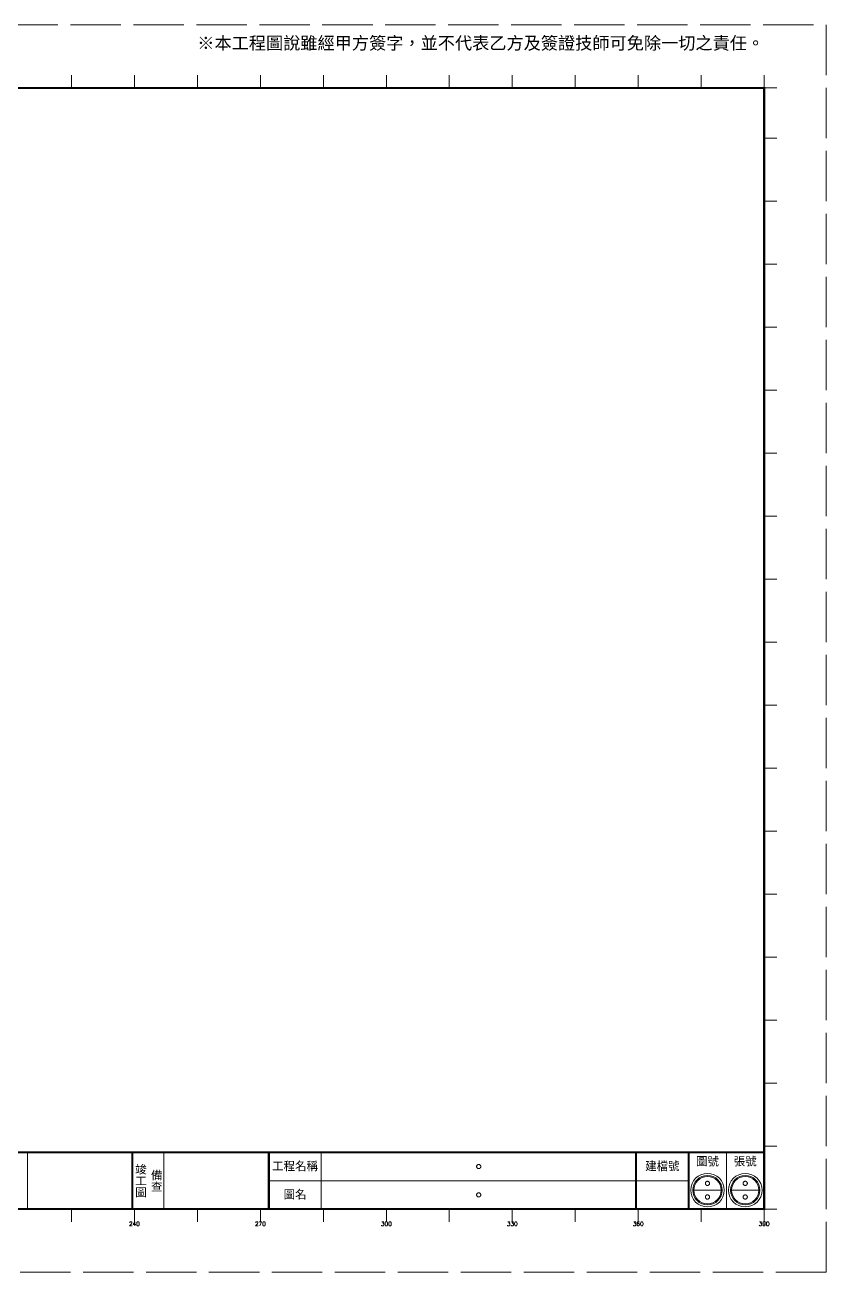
# Model space of a CAD drawing. Extents: x 0 to 420, y 0 to 297.
# Drawn here: x 229.2 to 420, y 0 to 297 of the extents above; entities that cross this region are included whole.
import ezdxf

# ---------------------------------------------------------------- set-up
doc = ezdxf.new("R2010")
doc.units = 0
doc.header["$MEASUREMENT"] = 0
doc.linetypes.add('ACAD_ISO02W100', pattern=[15, 12, -3])
doc.layers.add('一、1.基本-圖框', color=7, linetype='Continuous', lineweight=20)
doc.layers.add('一、4.基本-隱藏', color=9, linetype='ACAD_ISO02W100', lineweight=20, plot=False)
doc.styles.add('圖框', font='kaiu.ttf', dxfattribs={"height": 2})

msp = doc.modelspace()

# ---------------------------------------------------------------- hatches: boundary and pattern name
at = {"layer": '一、1.基本-圖框'}
h = msp.add_hatch(color=256, dxfattribs=at)
h.dxf.hatch_style = 1
h.paths.add_polyline_path([(388.25, 19.5, 1), (395.25, 19.5, 1)])
h.paths.add_polyline_path([(395, 19.5, -1), (388.5, 19.5, -1)], flags=16)
h = msp.add_hatch(color=256, dxfattribs=at)
h.dxf.hatch_style = 1
h.paths.add_polyline_path([(397.25, 19.5, 1), (404.25, 19.5, 1)])
h.paths.add_polyline_path([(404, 19.5, -1), (397.5, 19.5, -1)], flags=16)

# ---------------------------------------------------------------- linework, layer by layer
at = {"layer": '一、1.基本-圖框', "const_width": 0.5}
for points in [[(15.25, 282), (405.25, 282), (405.25, 15), (15.25, 15)], [(224.75, 28.5), (254.75, 28.5), (254.75, 15), (224.75, 15)], [(254.75, 28.5), (287.25, 28.5), (287.25, 15), (254.75, 15)], [(287.25, 28.5), (374.75, 28.5), (374.75, 15), (287.25, 15)], [(374.75, 28.5), (387.25, 28.5), (387.25, 15), (374.75, 15)], [(387.25, 28.5), (405.25, 28.5), (405.25, 15), (387.25, 15)]]:
    msp.add_lwpolyline(points, close=True, dxfattribs=at)
at = {"layer": '一、1.基本-圖框'}
for points in [[(240.25, 282), (240.25, 285)], [(255.25, 282), (255.25, 285)], [(270.25, 282), (270.25, 285)], [(285.25, 282), (285.25, 285)], [(300.25, 282), (300.25, 285)], [(315.25, 282), (315.25, 285)], [(330.25, 282), (330.25, 285)], [(345.25, 282), (345.25, 285)], [(360.25, 282), (360.25, 285)], [(375.25, 282), (375.25, 285)], [(390.25, 282), (390.25, 285)], [(405.25, 282), (405.25, 285)], [(405.25, 282), (408.25, 282)], [(405.25, 270), (408.25, 270)], [(405.25, 255), (408.25, 255)], [(405.25, 240), (408.25, 240)], [(405.25, 225), (408.25, 225)], [(405.25, 210), (408.25, 210)], [(405.25, 195), (408.25, 195)], [(405.25, 180), (408.25, 180)], [(405.25, 165), (408.25, 165)], [(405.25, 150), (408.25, 150)], [(405.25, 135), (408.25, 135)], [(405.25, 120), (408.25, 120)], [(405.25, 105), (408.25, 105)], [(405.25, 90), (408.25, 90)], [(405.25, 75), (408.25, 75)], [(405.25, 60), (408.25, 60)], [(405.25, 45), (408.25, 45)], [(405.25, 30), (408.25, 30)], [(387.25, 28.5), (405.25, 28.5)], [(388.25, 19.5), (395.25, 19.5)], [(397.25, 19.5), (404.25, 19.5)], [(240.25, 15), (240.25, 12)], [(255.25, 15), (255.25, 12)], [(270.25, 15), (270.25, 12)], [(285.25, 15), (285.25, 12)], [(300.25, 15), (300.25, 12)], [(315.25, 15), (315.25, 12)], [(330.25, 15), (330.25, 12)], [(345.25, 15), (345.25, 12)], [(360.25, 15), (360.25, 12)], [(375.25, 15), (375.25, 12)], [(390.25, 15), (390.25, 12)], [(405.25, 15), (405.25, 12)], [(405.25, 15), (408.25, 15)]]:
    msp.add_lwpolyline(points, dxfattribs=at)
at = {"layer": '一、1.基本-圖框', "const_width": 0.25}
for points in [[(229.75, 15), (229.75, 28.5)], [(262.25, 15), (262.25, 28.5)], [(299.75, 15), (299.75, 28.5)], [(396.25, 28.5), (396.25, 15)], [(287.25, 21.75), (374.75, 21.75)], [(374.75, 21.75), (387.25, 21.75)]]:
    msp.add_lwpolyline(points, dxfattribs=at)
at = {"layer": '一、1.基本-圖框'}
for centre, radius in [((391.75, 19.5), 4), ((391.75, 19.5), 3.5), ((391.75, 19.5), 3.25), ((400.75, 19.5), 4), ((400.75, 19.5), 3.5), ((400.75, 19.5), 3.25)]:
    msp.add_circle(centre, radius, dxfattribs=at)
at = {"layer": '一、4.基本-隱藏'}
msp.add_lwpolyline([(0, 297), (420, 297), (420, 0), (0, 0)], close=True, dxfattribs=at)
for centre in [(337.25, 25.125), (391.75, 21.125), (400.75, 21.125), (337.25, 18.375), (391.75, 17.875), (400.75, 17.875)]:
    msp.add_circle(centre, 0.5, dxfattribs=at)

# ---------------------------------------------------------------- texts
at = {"layer": '一、1.基本-圖框', "style": '圖框'}
for s, width, insert, char_height, attachment_point in [('※本工程圖說雖經甲方簽字，並不代表乙方及簽證技師可免除一切之責任。', 151.93313, (405.25, 292.5), 3, 6), ('圖號', 6.79472, (391.75, 26.25), 2, 5), ('張號', 6.79472, (400.75, 26.25), 2, 5), ('工程名稱', 11.5908, (293.5, 25.125), 2, 5), ('建檔號', 11.5908, (381, 25.125), 2, 5), ('圖名', 8.74378, (293.5, 18.375), 2, 5), ('{\\Fromans|c136;240}', 1.29905, (255.25, 12), 1, 2), ('{\\Fromans|c136;270}', 1.29905, (285.25, 12), 1, 2), ('{\\Fromans|c136;300}', 1.29905, (315.25, 12), 1, 2), ('{\\Fromans|c136;330}', 1.29905, (345.25, 12), 1, 2), ('{\\Fromans|c136;360}', 1.29905, (375.25, 12), 1, 2), ('{\\Fromans|c136;390}', 1.29905, (405.25, 12), 1, 2)]:
    msp.add_mtext_dynamic_manual_height_columns(s, width=width, gutter_width=10, heights=[0], dxfattribs=dict(at, insert=insert, char_height=char_height, attachment_point=attachment_point))
at = {"layer": '一、1.基本-圖框', "char_height": 2, "attachment_point": 5, "rotation": 270, "style": '圖框'}
for s, width, insert in [('{\\f@DFKai-SB|b0|i0|c136|p65;竣工圖}', 9.84991, (256.625, 21.75)), ('{\\f@DFKai-SB|b0|i0|c136|p65;備查}', 5.89016, (260.375, 21.75))]:
    msp.add_mtext_dynamic_manual_height_columns(s, width=width, gutter_width=10, heights=[0], dxfattribs=dict(at, insert=insert))

doc.saveas('drawing.dxf')
